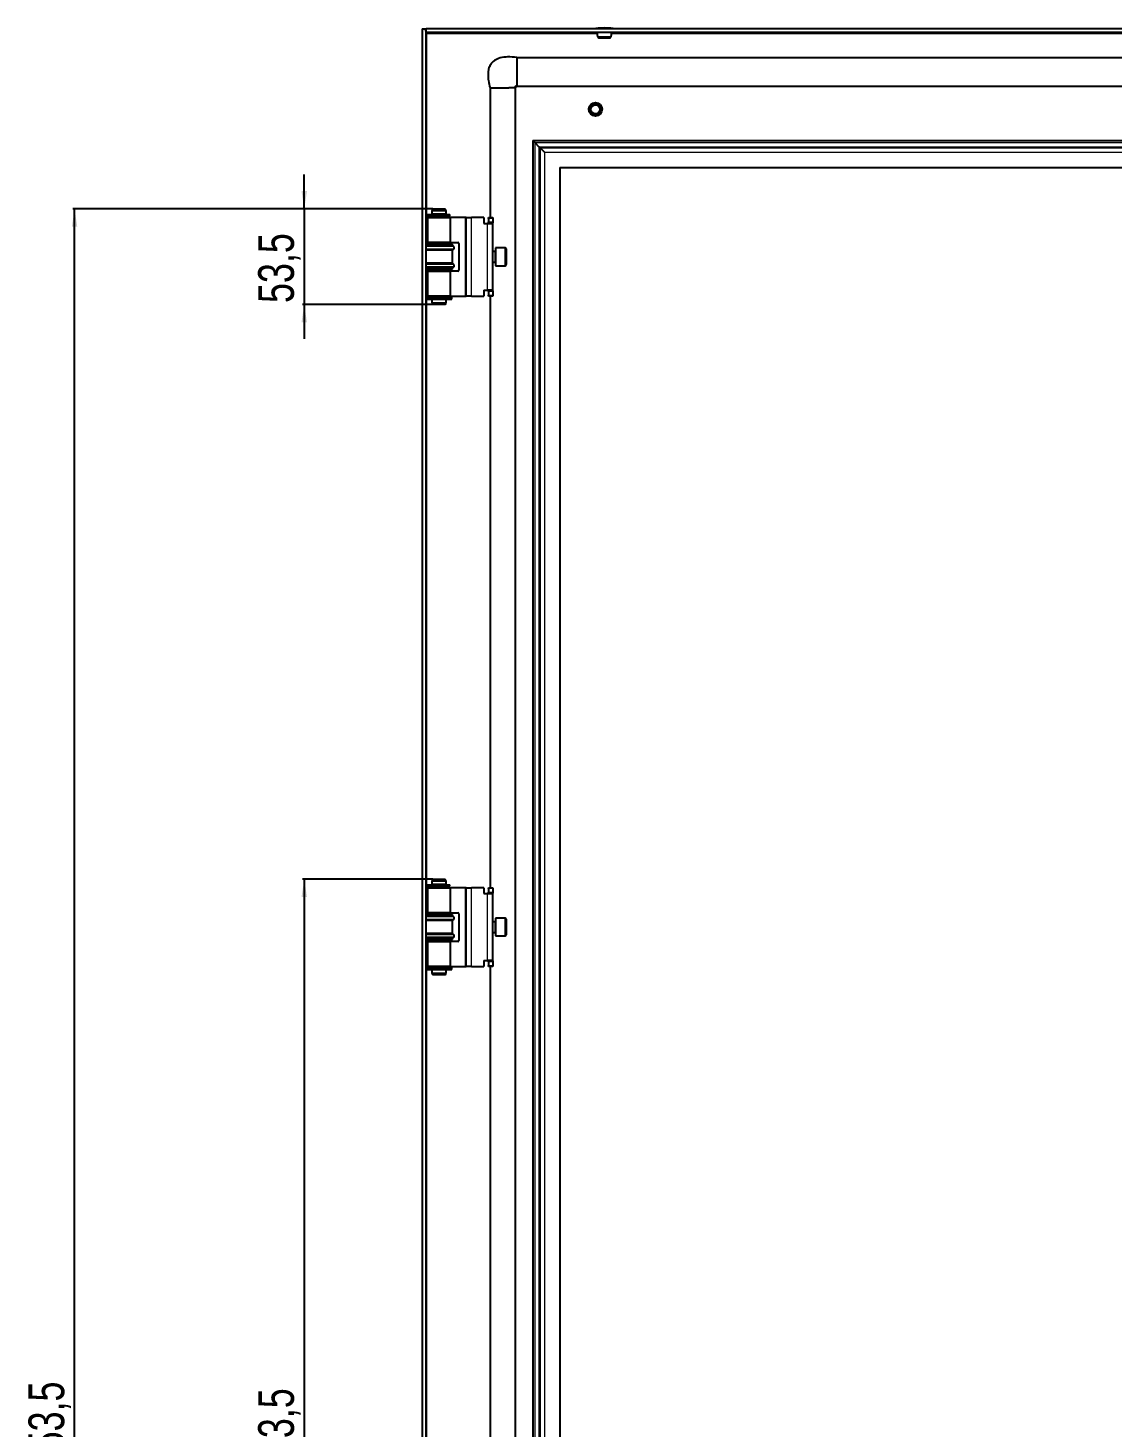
# Model space of a CAD drawing. Header units: millimetres. Extents: x -728 to 1909, y -1079 to 978.
# Drawn here: x 695 to 1302, y -37 to 746 of the extents above; entities that cross this region are included whole.
import ezdxf

# ---------------------------------------------------------------- set-up
doc = ezdxf.new("R2010")
doc.units = ezdxf.units.MM
doc.layers.add('FORMAT', color=7, linetype='Continuous')
doc.styles.add('SLDTEXTSTYLE0', font='TXT', dxfattribs={"width": 0.75})
doc.dimstyles.new('SLDDIMSTYLE0', dxfattribs={"dimtxt": 20, "dimasz": 10, "dimexe": 0, "dimexo": 0.0625, "dimgap": 5, "dimtad": 2, "dimdec": 1, "dimrnd": 1e-09, "dimzin": 12, "dimdsep": 46, "dimtxsty": 'SLDTEXTSTYLE0', "dimsah": 1, "dimcen": 0.09, "dimadec": 0, "dimazin": 3, "dimtfac": 1, "dimtofl": 0, "dimtmove": 0, "dimatfit": 3, "dimfxl": 0, "dimfrac": 2, "dimtolj": 1, "dimtzin": 12, "dimarcsym": 0})
doc.dimstyles.new('SLDDIMSTYLE1', dxfattribs={"dimtxt": 20, "dimasz": 10, "dimexe": 0, "dimexo": 0.0625, "dimgap": 5, "dimtad": 2, "dimdec": 1, "dimrnd": 1e-09, "dimzin": 12, "dimdsep": 46, "dimtxsty": 'SLDTEXTSTYLE0', "dimsah": 1, "dimcen": 0.09, "dimadec": 0, "dimazin": 3, "dimtfac": 1, "dimtmove": 0, "dimatfit": 0, "dimfxl": 0, "dimfrac": 2, "dimtolj": 1, "dimtzin": 12, "dimarcsym": 0})

# ---------------------------------------------------------------- blocks, each defined once
blk = doc.blocks.new('_D_6')
at = {"layer": 'FORMAT'}
for p, q in [((921.54, 644.66), (719.89, 644.66)), ((720.89, -708.84), (720.89, 644.66)), ((921.54, -708.84), (719.89, -708.84))]:
    blk.add_line(p, q, dxfattribs=at)
for points in [[(720.89, 644.66), (719.35, 634.66), (722.42, 634.66)], [(720.89, -708.84), (722.42, -698.84), (719.35, -698.84)]]:
    blk.add_solid(points, dxfattribs=at)
at = {"layer": 'FORMAT', "insert": (695.1, -72.73), "char_height": 20, "attachment_point": 1, "rotation": 90, "style": 'SLDTEXTSTYLE0'}
blk.add_mtext('1353,5', dxfattribs=at)
blk = doc.blocks.new('_D_7')
at = {"layer": 'FORMAT'}
for p, q in [((849.47, 644.66), (849.47, 663.89)), ((921.54, 644.66), (848.47, 644.66)), ((849.47, 644.66), (849.47, 591.16)), ((921.54, 591.16), (848.47, 591.16)), ((849.47, 591.16), (849.47, 571.93))]:
    blk.add_line(p, q, dxfattribs=at)
for points in [[(849.47, 644.66), (851.01, 654.66), (847.93, 654.66)], [(849.47, 591.16), (847.93, 581.16), (851.01, 581.16)]]:
    blk.add_solid(points, dxfattribs=at)
at = {"layer": 'FORMAT', "insert": (823.69, 592.05), "char_height": 20, "attachment_point": 1, "rotation": 90, "style": 'SLDTEXTSTYLE0'}
blk.add_mtext('53,5', dxfattribs=at)
blk = doc.blocks.new('_D_10')
at = {"layer": 'FORMAT'}
for p, q in [((921.54, 269.66), (848.47, 269.66)), ((849.47, 269.66), (849.47, -333.84)), ((921.54, -333.84), (848.47, -333.84))]:
    blk.add_line(p, q, dxfattribs=at)
for points in [[(849.47, 269.66), (847.93, 259.66), (851.01, 259.66)], [(849.47, -333.84), (851.01, -323.84), (847.93, -323.84)]]:
    blk.add_solid(points, dxfattribs=at)
at = {"layer": 'FORMAT', "insert": (823.69, -65.34), "char_height": 20, "attachment_point": 1, "rotation": 90, "style": 'SLDTEXTSTYLE0'}
blk.add_mtext('603,5', dxfattribs=at)

msp = doc.modelspace()

# ---------------------------------------------------------------- linework, layer by layer
at = {"color": 7, "linetype": 'Continuous', "lineweight": 25}
for p, q in [((915.47, 745.41), (917.47, 745.41)), ((915.47, 745.41), (915.47, -809.59)), ((917.47, 745.41), (917.47, -809.59)), ((917.77, 743.41), (917.77, 745.41)), ((1707.17, 745.41), (917.77, 745.41)), ((1707.17, 743.41), (917.77, 743.41)), ((918.07, 742.81), (917.87, 743.41)), ((1017.47, 740.79), (1013.88, 740.79)), ((1014.37, 740.41), (1020.58, 740.41)), ((1021.06, 740.79), (1017.47, 740.79)), ((968.47, 729.41), (968.47, 713.57)), ((968.47, 729.41), (1656.47, 729.41)), ((953.47, 712.41), (954.45, 712.41)), ((953.47, 712.41), (953.47, 639.91)), ((954.45, 712.41), (956.9, 712.41)), ((956.9, 712.41), (960.47, 712.41)), ((960.47, 712.41), (964.04, 712.41)), ((967.47, 712.41), (967.47, -776.59)), ((968.47, 713.41), (1656.47, 713.41)), ((977.47, 682.91), (977.47, -747.09)), ((977.47, 682.91), (978.47, 681.91)), ((977.47, 682.91), (1647.47, 682.91)), ((978.57, 681.81), (980.88, 679.5)), ((980.88, 679.5), (981.57, 678.81)), ((981.57, 678.81), (983.88, 676.5)), ((992.47, 667.91), (1632.47, 667.91)), ((992.47, 667.91), (992.47, -732.09)), ((921.55, 644.66), (920.97, 643.66)), ((920.97, 643.66), (920.97, 641.66)), ((928.97, 643.66), (920.97, 643.66)), ((921.55, 644.66), (928.4, 644.66)), ((928.97, 643.66), (928.4, 644.66)), ((928.97, 641.66), (928.97, 643.66)), ((917.82, 641.61), (917.82, 640.71)), ((917.82, 641.61), (930.71, 641.61)), ((917.82, 640.71), (930.71, 640.71)), ((918.52, 639.91), (918.52, 625.91)), ((918.52, 639.91), (931.42, 639.91)), ((925.73, 641.66), (920.97, 641.66)), ((920.97, 640.66), (920.97, 639.91)), ((925.73, 640.66), (920.97, 640.66)), ((921.47, 641.66), (921.47, 641.61)), ((921.47, 640.71), (921.47, 640.66)), ((928.97, 641.66), (925.73, 641.66)), ((928.97, 640.66), (925.73, 640.66)), ((928.47, 641.61), (928.47, 641.66)), ((928.47, 640.66), (928.47, 640.71)), ((928.97, 639.91), (928.97, 640.66)), ((930.71, 641.61), (930.8, 641.61)), ((930.71, 640.71), (930.8, 640.71)), ((930.8, 640.71), (930.8, 641.61)), ((930.8, 641.61), (931.01, 641.61)), ((930.8, 640.71), (931.01, 640.71)), ((931.01, 640.71), (931.01, 641.61)), ((931.42, 625.91), (931.42, 639.91)), ((939.52, 639.91), (931.42, 639.91)), ((940.02, 639.91), (939.52, 639.91)), ((940.02, 639.91), (943.02, 639.91)), ((940.02, 595.91), (940.02, 639.91)), ((950.02, 639.91), (943.02, 639.91)), ((950.02, 639.91), (950.02, 636.61)), ((950.02, 636.61), (952.02, 636.61)), ((952.02, 636.61), (955.02, 636.61)), ((952.52, 639.91), (955.02, 639.91)), ((952.52, 639.41), (952.52, 639.91)), ((952.52, 639.41), (952.52, 637.41)), ((952.52, 636.91), (952.52, 637.41)), ((955.02, 636.91), (952.52, 636.91)), ((952.52, 636.91), (952.52, 636.61)), ((955.02, 639.91), (955.02, 639.41)), ((955.02, 639.41), (955.02, 637.41)), ((955.02, 637.41), (955.02, 636.91)), ((955.02, 636.61), (955.02, 636.91)), ((955.02, 599.21), (955.02, 636.61)), ((917.47, 624.91), (932.47, 624.91)), ((932.47, 624.31), (917.47, 624.31)), ((932.47, 621.51), (917.47, 621.51)), ((931.42, 625.91), (918.52, 625.91)), ((920.97, 625.91), (920.97, 624.91)), ((928.97, 624.91), (928.97, 625.91)), ((931.42, 625.91), (935.52, 625.91)), ((932.47, 624.31), (932.47, 624.91)), ((933.17, 623.62), (932.47, 624.31)), ((932.47, 621.51), (933.17, 622.19)), ((932.47, 614.31), (932.47, 621.51)), ((936.02, 625.41), (936.02, 610.41)), ((956.27, 620.91), (955.02, 620.91)), ((961.92, 622.91), (956.52, 622.91)), ((956.52, 622.91), (956.52, 612.91)), ((962.52, 622.31), (962.52, 613.51)), ((932.47, 614.31), (917.47, 614.31)), ((932.47, 611.51), (917.47, 611.51)), ((917.47, 610.91), (932.47, 610.91)), ((920.97, 610.91), (920.97, 609.91)), ((928.97, 609.91), (928.97, 610.91)), ((933.17, 613.62), (932.47, 614.31)), ((932.47, 611.51), (933.17, 612.19)), ((932.47, 610.91), (932.47, 611.51)), ((955.02, 614.91), (956.27, 614.91)), ((956.52, 612.91), (961.92, 612.91)), ((918.52, 609.91), (918.52, 595.91)), ((918.52, 609.91), (931.42, 609.91)), ((931.42, 595.91), (931.42, 609.91)), ((935.52, 609.91), (931.42, 609.91)), ((917.82, 595.11), (917.82, 594.21)), ((917.82, 595.11), (932.12, 595.11)), ((931.42, 595.91), (918.52, 595.91)), ((920.97, 595.91), (920.97, 595.16)), ((925.73, 595.16), (920.97, 595.16)), ((921.47, 595.16), (921.47, 595.11)), ((928.97, 595.16), (925.73, 595.16)), ((928.47, 595.11), (928.47, 595.16)), ((928.97, 595.16), (928.97, 595.91)), ((931.42, 595.91), (939.52, 595.91)), ((932.12, 594.21), (932.12, 595.11)), ((939.52, 595.91), (940.02, 595.91)), ((943.02, 595.91), (940.02, 595.91)), ((943.02, 595.91), (950.02, 595.91)), ((950.02, 599.21), (952.02, 599.21)), ((950.02, 599.21), (950.02, 595.91)), ((955.02, 599.21), (952.02, 599.21)), ((952.52, 599.21), (952.52, 598.91)), ((952.52, 598.91), (955.02, 598.91)), ((952.52, 598.41), (952.52, 598.91)), ((952.52, 598.41), (952.52, 596.41)), ((952.52, 595.91), (952.52, 596.41)), ((955.02, 595.91), (952.52, 595.91)), ((953.47, 595.91), (953.47, 264.91)), ((955.02, 598.91), (955.02, 599.21)), ((955.02, 598.91), (955.02, 598.41)), ((955.02, 598.41), (955.02, 596.41)), ((955.02, 596.41), (955.02, 595.91)), ((917.82, 594.21), (932.12, 594.21)), ((920.97, 594.16), (920.97, 592.16)), ((925.73, 594.16), (920.97, 594.16)), ((920.97, 592.16), (921.55, 591.16)), ((920.97, 592.16), (925.73, 592.16)), ((921.47, 594.21), (921.47, 594.16)), ((925.62, 591.16), (921.55, 591.16)), ((928.4, 591.16), (925.62, 591.16)), ((928.97, 594.16), (925.73, 594.16)), ((925.73, 592.16), (928.97, 592.16)), ((928.4, 591.16), (928.97, 592.16)), ((928.47, 594.16), (928.47, 594.21)), ((928.97, 592.16), (928.97, 594.16)), ((917.82, 266.61), (917.82, 265.71)), ((917.82, 266.61), (930.71, 266.61)), ((921.55, 269.66), (920.97, 268.66)), ((920.97, 268.66), (920.97, 266.66)), ((928.97, 268.66), (920.97, 268.66)), ((925.73, 266.66), (920.97, 266.66)), ((921.47, 266.66), (921.47, 266.61)), ((921.55, 269.66), (928.4, 269.66)), ((928.97, 266.66), (925.73, 266.66)), ((928.97, 268.66), (928.4, 269.66)), ((928.47, 266.61), (928.47, 266.66)), ((928.97, 266.66), (928.97, 268.66)), ((930.71, 266.61), (930.8, 266.61)), ((930.8, 265.71), (930.8, 266.61)), ((930.8, 266.61), (931.01, 266.61)), ((931.01, 265.71), (931.01, 266.61)), ((917.82, 265.71), (930.71, 265.71)), ((918.52, 264.91), (918.52, 250.91)), ((918.52, 264.91), (931.42, 264.91)), ((920.97, 265.66), (920.97, 264.91)), ((925.73, 265.66), (920.97, 265.66)), ((921.47, 265.71), (921.47, 265.66)), ((928.97, 265.66), (925.73, 265.66)), ((928.47, 265.66), (928.47, 265.71)), ((928.97, 264.91), (928.97, 265.66)), ((930.71, 265.71), (930.8, 265.71)), ((930.8, 265.71), (931.01, 265.71)), ((931.42, 250.91), (931.42, 264.91)), ((939.52, 264.91), (931.42, 264.91)), ((940.02, 264.91), (939.52, 264.91)), ((940.02, 264.91), (943.02, 264.91)), ((940.02, 220.91), (940.02, 264.91)), ((950.02, 264.91), (943.02, 264.91)), ((950.02, 264.91), (950.02, 261.61)), ((950.02, 261.61), (952.02, 261.61)), ((952.02, 261.61), (955.02, 261.61)), ((952.52, 264.91), (955.02, 264.91)), ((952.52, 264.41), (952.52, 264.91)), ((952.52, 264.41), (952.52, 262.41)), ((952.52, 261.91), (952.52, 262.41)), ((955.02, 261.91), (952.52, 261.91)), ((952.52, 261.91), (952.52, 261.61)), ((955.02, 264.91), (955.02, 264.41)), ((955.02, 264.41), (955.02, 262.41)), ((955.02, 262.41), (955.02, 261.91)), ((955.02, 261.61), (955.02, 261.91)), ((955.02, 224.21), (955.02, 261.61)), ((931.42, 250.91), (918.52, 250.91)), ((920.97, 250.91), (920.97, 249.91)), ((928.97, 249.91), (928.97, 250.91)), ((931.42, 250.91), (935.52, 250.91)), ((917.47, 249.91), (932.47, 249.91)), ((932.47, 249.31), (917.47, 249.31)), ((932.47, 246.51), (917.47, 246.51)), ((932.47, 249.31), (932.47, 249.91)), ((933.17, 248.62), (932.47, 249.31)), ((932.47, 246.51), (933.17, 247.19)), ((932.47, 239.31), (932.47, 246.51)), ((936.02, 250.41), (936.02, 235.41)), ((956.27, 245.91), (955.02, 245.91)), ((961.92, 247.91), (956.52, 247.91)), ((956.52, 247.91), (956.52, 237.91)), ((962.52, 247.31), (962.52, 238.51)), ((932.47, 239.31), (917.47, 239.31)), ((932.47, 236.51), (917.47, 236.51)), ((917.47, 235.91), (932.47, 235.91)), ((918.52, 234.91), (918.52, 220.91)), ((918.52, 234.91), (931.42, 234.91)), ((920.97, 235.91), (920.97, 234.91)), ((928.97, 234.91), (928.97, 235.91)), ((931.42, 220.91), (931.42, 234.91)), ((935.52, 234.91), (931.42, 234.91)), ((933.17, 238.62), (932.47, 239.31)), ((932.47, 236.51), (933.17, 237.19)), ((932.47, 235.91), (932.47, 236.51)), ((955.02, 239.91), (956.27, 239.91)), ((956.52, 237.91), (961.92, 237.91)), ((917.82, 220.11), (917.82, 219.21)), ((917.82, 220.11), (932.12, 220.11)), ((917.82, 219.21), (932.12, 219.21)), ((931.42, 220.91), (918.52, 220.91)), ((920.97, 220.91), (920.97, 220.16)), ((925.73, 220.16), (920.97, 220.16)), ((921.47, 220.16), (921.47, 220.11)), ((921.47, 219.21), (921.47, 219.16)), ((928.97, 220.16), (925.73, 220.16)), ((928.47, 220.11), (928.47, 220.16)), ((928.47, 219.16), (928.47, 219.21)), ((928.97, 220.16), (928.97, 220.91)), ((931.42, 220.91), (939.52, 220.91)), ((932.12, 219.21), (932.12, 220.11)), ((939.52, 220.91), (940.02, 220.91)), ((943.02, 220.91), (940.02, 220.91)), ((943.02, 220.91), (950.02, 220.91)), ((950.02, 224.21), (952.02, 224.21)), ((950.02, 224.21), (950.02, 220.91)), ((955.02, 224.21), (952.02, 224.21)), ((952.52, 224.21), (952.52, 223.91)), ((952.52, 223.91), (955.02, 223.91)), ((952.52, 223.41), (952.52, 223.91)), ((952.52, 223.41), (952.52, 221.41)), ((952.52, 220.91), (952.52, 221.41)), ((955.02, 220.91), (952.52, 220.91)), ((953.47, 220.91), (953.47, -285.09)), ((955.02, 223.91), (955.02, 224.21)), ((955.02, 223.91), (955.02, 223.41)), ((955.02, 223.41), (955.02, 221.41)), ((955.02, 221.41), (955.02, 220.91)), ((920.97, 219.16), (920.97, 217.16)), ((925.73, 219.16), (920.97, 219.16)), ((920.97, 217.16), (921.55, 216.16)), ((920.97, 217.16), (925.73, 217.16)), ((925.62, 216.16), (921.55, 216.16)), ((928.4, 216.16), (925.62, 216.16)), ((928.97, 219.16), (925.73, 219.16)), ((925.73, 217.16), (928.97, 217.16)), ((928.4, 216.16), (928.97, 217.16)), ((928.97, 217.16), (928.97, 219.16))]:
    msp.add_line(p, q, dxfattribs=at)
at = {"color": 8, "linetype": 'Continuous', "lineweight": 18}
for p, q in [((1017.47, 745.53), (1012.61, 745.53)), ((1017.47, 745.66), (1012.73, 745.66)), ((1022.22, 745.66), (1017.47, 745.66)), ((1022.34, 745.53), (1017.47, 745.53)), ((918.07, 641.61), (918.07, 742.81)), ((918.07, 742.81), (1013.43, 742.81)), ((1021.52, 742.81), (1603.43, 742.81)), ((978.47, 681.91), (978.47, -746.09)), ((978.47, 681.91), (1646.47, 681.91)), ((978.57, 681.81), (978.57, -745.99)), ((978.57, 681.81), (1646.37, 681.81)), ((980.88, 679.5), (980.88, -743.68)), ((980.88, 679.5), (1644.07, 679.5)), ((981.57, 678.81), (981.57, -742.99)), ((981.57, 678.81), (1643.37, 678.81)), ((983.88, 676.5), (983.88, -740.68)), ((983.88, 676.5), (1641.07, 676.5)), ((918.07, 624.91), (918.07, 640.71)), ((930.71, 641.61), (930.71, 640.71)), ((939.52, 639.91), (939.52, 595.91)), ((943.02, 595.91), (943.02, 639.91)), ((952.02, 599.21), (952.02, 636.61)), ((955.02, 639.41), (952.52, 639.41)), ((952.52, 637.41), (955.02, 637.41)), ((933.17, 623.62), (917.47, 623.62)), ((933.17, 622.19), (917.47, 622.19)), ((956.27, 620.5), (956.27, 620.91)), ((956.27, 614.91), (956.27, 620.5)), ((961.92, 612.91), (961.92, 622.91)), ((933.17, 613.62), (917.47, 613.62)), ((933.17, 612.19), (917.47, 612.19)), ((918.07, 595.11), (918.07, 610.91)), ((955.02, 598.41), (952.52, 598.41)), ((952.52, 596.41), (955.02, 596.41)), ((918.07, 266.61), (918.07, 594.21)), ((930.71, 266.61), (930.71, 265.71)), ((918.07, 249.91), (918.07, 265.71)), ((939.52, 264.91), (939.52, 220.91)), ((943.02, 220.91), (943.02, 264.91)), ((952.02, 224.21), (952.02, 261.61)), ((955.02, 264.41), (952.52, 264.41)), ((952.52, 262.41), (955.02, 262.41)), ((933.17, 248.62), (917.47, 248.62)), ((933.17, 247.19), (917.47, 247.19)), ((956.27, 245.5), (956.27, 245.91)), ((956.27, 239.91), (956.27, 245.5)), ((961.92, 237.91), (961.92, 247.91)), ((933.17, 238.62), (917.47, 238.62)), ((933.17, 237.19), (917.47, 237.19)), ((918.07, 220.11), (918.07, 235.91)), ((918.07, -283.39), (918.07, 219.21)), ((955.02, 223.41), (952.52, 223.41)), ((952.52, 221.41), (955.02, 221.41))]:
    msp.add_line(p, q, dxfattribs=at)
at = {"color": 7, "linetype": 'Continuous', "lineweight": 25}
for radius in [3.75, 3, 2.5]:
    msp.add_circle((1012.47, 700.41), radius, dxfattribs=at)
for centre, radius, start, end in [((1012.74, 745.53), 0.126, 96.02558, 180), ((1038.38, 745.47), 25.77, 179.86102, 180.13898), ((1017.48, 700.66), 45.25, 90.0016, 96.02558), ((1017.47, 700.66), 45.25, 83.97442, 89.9984), ((1022.21, 745.53), 0.126, 0, 83.97442), ((996.57, 745.47), 25.77, 359.86102, 0.13898), ((1019.6, 743.14), 6.18, 177.53422, 202.36543), ((1014.37, 740.91), 0.5, 193.38346, 270), ((1020.58, 740.91), 0.5, 270, 346.61654), ((1015.35, 743.14), 6.18, 337.63457, 2.46578), ((932.47, 622.91), 1, 314.427, 45.573), ((935.52, 625.41), 0.5, 0, 90), ((956.27, 621.16), 0.25, 270, 0), ((961.92, 622.31), 0.6, 360, 90), ((932.47, 612.91), 1, 314.427, 45.573), ((956.27, 614.66), 0.25, 0, 90), ((961.92, 613.51), 0.6, 270, 0), ((935.52, 610.41), 0.5, 270, 0), ((935.52, 250.41), 0.5, 0, 90), ((932.47, 247.91), 1, 314.427, 45.573), ((956.27, 246.16), 0.25, 270, 360), ((961.92, 247.31), 0.6, 360, 90), ((932.47, 237.91), 1, 314.427, 45.573), ((935.52, 235.41), 0.5, 270, 0), ((956.27, 239.66), 0.25, 0, 90), ((961.92, 238.51), 0.6, 270, 0)]:
    msp.add_arc(centre, radius, start, end, dxfattribs=at)
for points, knots in [([(917.77, 743.71), (917.75, 743.79), (917.63, 744.11), (917.51, 744.67), (917.49, 745.16), (917.47, 745.41)], [0, 0, 0, 0, 0.141742, 0.566203, 1, 1, 1, 1]), ([(917.77, 743.41), (917.82, 743.41), (917.87, 743.34), (917.97, 743.12), (918.02, 742.97), (918.07, 742.81)], [0, 0, 0, 0, 0.5, 0.5, 1, 1, 1, 1]), ([(968.47, 729.41), (966.75, 729.58), (963.61, 729.88), (959.28, 729.36), (955.85, 727.94), (953.63, 725.62), (952.55, 722.85), (952.23, 719.81), (952.52, 716.24), (953.14, 713.76), (953.47, 712.41)], [0, 0, 0, 0, 0.176713, 0.320911, 0.440308, 0.54837, 0.6374, 0.738878, 0.858543, 1, 1, 1, 1]), ([(967.36, 712.41), (967.33, 712.41), (967.25, 712.41), (966.79, 712.41), (966.5, 712.41)], [0, 0, 0, 0, 0.356727, 1, 1, 1, 1]), ([(967.44, 712.41), (967.45, 712.54), (967.48, 712.79), (967.61, 712.99), (967.73, 713.08), (967.78, 713.18), (967.8, 713.25), (967.82, 713.31), (967.83, 713.35), (967.85, 713.38), (967.89, 713.43), (967.94, 713.48), (968.06, 713.54), (968.25, 713.58), (968.39, 713.57), (968.47, 713.57)], [0, 0, 0, 0, 0.2334106, 0.4185463, 0.5493508, 0.5950262, 0.6313288, 0.6471113, 0.6619944, 0.6766392, 0.691742, 0.7255627, 0.7667936, 0.8726273, 1, 1, 1, 1]), ([(967.47, 712.41), (967.62, 712.63), (967.89, 713.04), (968.3, 713.3), (968.47, 713.41)], [0, 0, 0, 0, 0.5615605, 1, 1, 1, 1])]:
    msp.add_open_spline(points, degree=3, knots=knots, dxfattribs=at)
msp.add_open_spline([(966.5, 712.41), (966.16, 712.41), (965.5, 712.41), (964.53, 712.41), (964.04, 712.41)], degree=3, dxfattribs=at)

# ---------------------------------------------------------------- dimensions: what is measured, and where the dimension line sits
at = {"layer": 'FORMAT'}
for base, p1, p2, dimstyle, picture, middle in [((849.47, 591.16), (921.55, 644.66), (921.55, 591.16), 'SLDDIMSTYLE1', '_D_7', (849.47, 617.91)), ((720.89, 644.66), (921.55, -708.84), (921.55, 644.66), 'SLDDIMSTYLE0', '_D_6', (720.89, -32.09)), ((849.47, -333.84), (921.55, 269.66), (921.55, -333.84), 'SLDDIMSTYLE0', '_D_10', (849.47, -32.09))]:
    dim = msp.add_linear_dim(base=base, p1=p1, p2=p2, angle=90, dimstyle=dimstyle, dxfattribs=at)
    dim.commit()
    dim.dimension.update_dxf_attribs({"geometry": picture, "text_midpoint": middle, "dimtype": 160})

doc.saveas('drawing.dxf')
